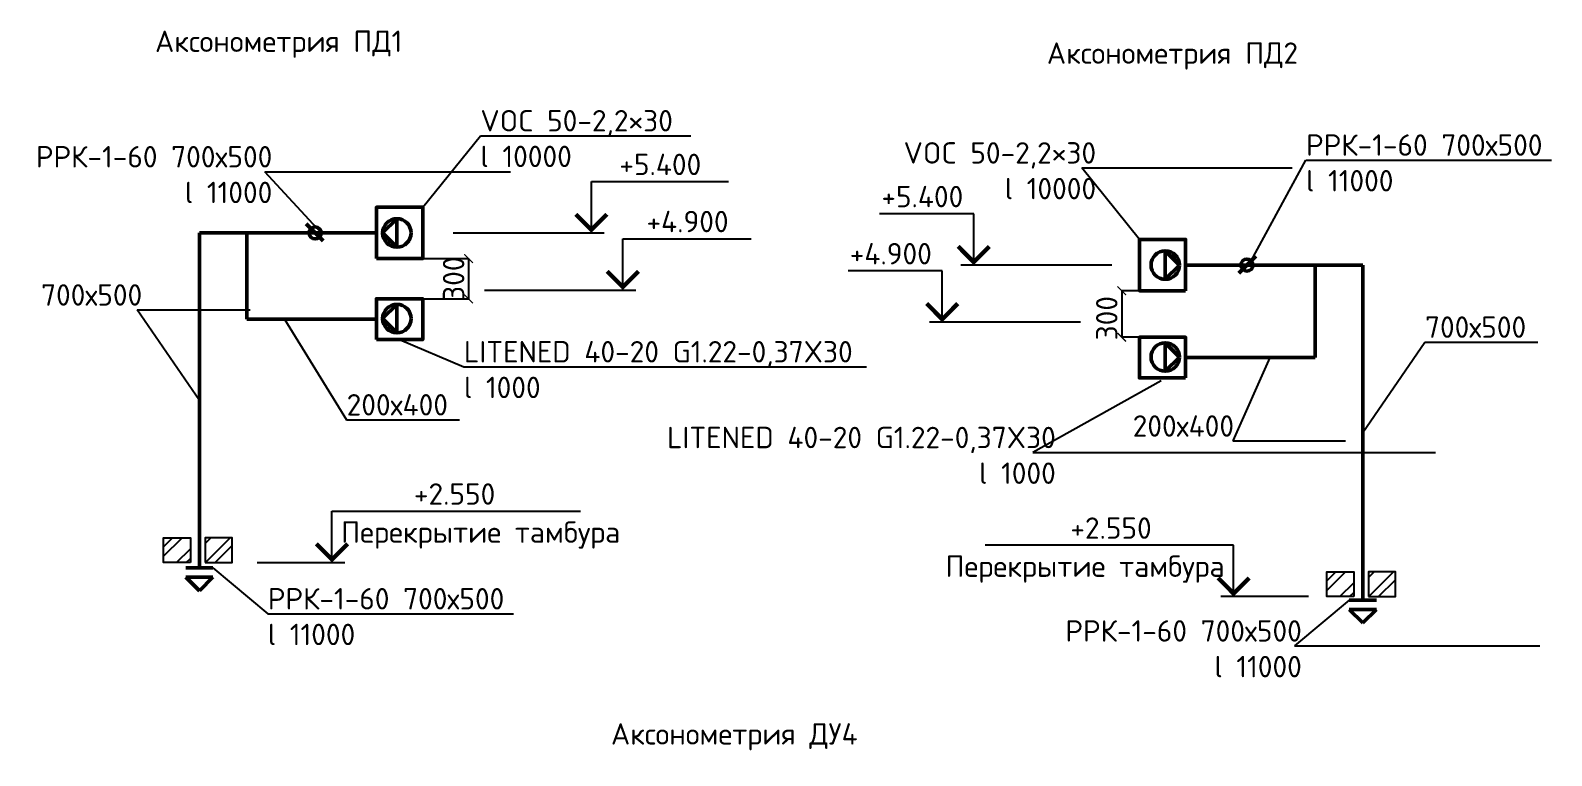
# Model space of a CAD drawing. Header units: millimetres. Extents: x -33838 to 476301, y -41806 to 120107.
# Drawn here: x -4908 to 12855, y 111195 to 119662 of the extents above; entities that cross this region are included whole.
import ezdxf
from ezdxf import colors
from ezdxf.entities.mleader import LeaderData, LeaderLine
from ezdxf.enums import TextEntityAlignment as Align
from ezdxf.math import Vec2, Vec3

# ---------------------------------------------------------------- set-up
doc = ezdxf.new("R2010")
doc.units = ezdxf.units.MM
doc.layers.add('0_ANNOT_Dimensions', color=7, linetype='Continuous')
doc.layers.add('ПОДПОР', color=1, linetype='Continuous', lineweight=50)
doc.styles.add('ISOCPEUR', font='isocpeur.ttf', dxfattribs={"height": 250})
doc.styles.add('PIK', font='isocpeur.ttf', dxfattribs={"width": 0.9, "height": 250})
doc.styles.add('TRAJECTORY_TEXT_STYLE', font='simplex.shx', dxfattribs={"width": 0.65})
doc.dimstyles.get("Standard").update_dxf_attribs({"dimtxt": 250, "dimasz": 100, "dimexe": 0.18, "dimexo": 0.0625, "dimgap": 50, "dimtad": 1, "dimtoh": 1, "dimdec": 4, "dimzin": 0, "dimdsep": 46, "dimtxsty": 'PIK', "dimblk": 'ARCHTICK', "dimcen": 0.09, "dimadec": 0, "dimazin": 0, "dimtfac": 1, "dimtdec": 4, "dimtofl": 0, "dimtmove": 0, "dimatfit": 3, "dimfxl": 1, "dimtolj": 1, "dimtzin": 0, "dimarcsym": 0})

# ---------------------------------------------------------------- blocks, each defined once
blk = doc.blocks.new('*U3189')
at = {"color": 0, "linetype": 'ByBlock', "lineweight": -2}
for p, q in [((0, 6), (29, 6)), ((-8.73, 0), (0, 0))]:
    blk.add_line(p, q, dxfattribs=at)
at = {"color": 0, "linetype": 'ByBlock', "lineweight": -2, "ltscale": 100}
blk.add_line((-1.5, 0), (1.5, 0), dxfattribs=at)
blk.add_lwpolyline([(0, 0), (0, 6)], dxfattribs=at)
at = {"color": 0, "linetype": 'ByBlock', "lineweight": -2, "ltscale": 100, "const_width": 0.5}
blk.add_lwpolyline([(1.82, 2.18), (0, 0.35), (-1.82, 2.18)], dxfattribs=at)
at = {"linetype": 'ByBlock', "lineweight": -2, "ltscale": 100, "style": 'TRAJECTORY_TEXT_STYLE', "width": 0.65}
blk.add_attdef('Отм.', text='', height=3.5, dxfattribs=at).set_placement((14.5, 6), align=Align.BOTTOM_CENTER)
at = {"color": 0, "linetype": 'ByBlock', "lineweight": -2, "ltscale": 100, "style": 'TRAJECTORY_TEXT_STYLE', "width": 0.65}
blk.add_attdef('Прим.', text='', height=3.5, dxfattribs=at).set_placement((17.57, 4.8), align=Align.TOP_CENTER)
blk = doc.blocks.new('*U3192')
at = {"color": 0, "linetype": 'ByBlock', "lineweight": -2}
for p, q in [((0, 6), (11, 6)), ((-16.14, 0), (0, 0))]:
    blk.add_line(p, q, dxfattribs=at)
at = {"color": 0, "linetype": 'ByBlock', "lineweight": -2, "ltscale": 100}
blk.add_line((-1.5, 0), (1.5, 0), dxfattribs=at)
blk.add_lwpolyline([(0, 0), (0, 6)], dxfattribs=at)
at = {"color": 0, "linetype": 'ByBlock', "lineweight": -2, "ltscale": 100, "const_width": 0.5}
blk.add_lwpolyline([(1.82, 2.18), (0, 0.35), (-1.82, 2.18)], dxfattribs=at)
at = {"linetype": 'ByBlock', "lineweight": -2, "ltscale": 100, "style": 'TRAJECTORY_TEXT_STYLE', "width": 0.65}
blk.add_attdef('Отм.', text='', height=3.5, dxfattribs=at).set_placement((5.5, 6), align=Align.BOTTOM_CENTER)
at = {"color": 0, "linetype": 'ByBlock', "lineweight": -2, "ltscale": 100, "style": 'TRAJECTORY_TEXT_STYLE', "width": 0.65}
blk.add_attdef('Прим.', text='', height=3.5, dxfattribs=at).set_placement((8.57, 4.8), align=Align.TOP_CENTER)
blk = doc.blocks.new('*U3191')
at = {"color": 0, "linetype": 'ByBlock', "lineweight": -2}
for p, q in [((0, 6), (16, 6)), ((-16.14, 0), (0, 0))]:
    blk.add_line(p, q, dxfattribs=at)
at = {"color": 0, "linetype": 'ByBlock', "lineweight": -2, "ltscale": 100}
blk.add_line((-1.5, 0), (1.5, 0), dxfattribs=at)
blk.add_lwpolyline([(0, 0), (0, 6)], dxfattribs=at)
at = {"color": 0, "linetype": 'ByBlock', "lineweight": -2, "ltscale": 100, "const_width": 0.5}
blk.add_lwpolyline([(1.82, 2.18), (0, 0.35), (-1.82, 2.18)], dxfattribs=at)
at = {"linetype": 'ByBlock', "lineweight": -2, "ltscale": 100, "style": 'TRAJECTORY_TEXT_STYLE', "width": 0.65}
blk.add_attdef('Отм.', text='', height=3.5, dxfattribs=at).set_placement((8, 6), align=Align.BOTTOM_CENTER)
at = {"color": 0, "linetype": 'ByBlock', "lineweight": -2, "ltscale": 100, "style": 'TRAJECTORY_TEXT_STYLE', "width": 0.65}
blk.add_attdef('Прим.', text='', height=3.5, dxfattribs=at).set_placement((11.07, 4.8), align=Align.TOP_CENTER)
blk = doc.blocks.new('*U3190')
at = {"color": 0, "linetype": 'ByBlock', "lineweight": -2}
for p, q in [((0, 6), (15, 6)), ((-16.14, 0), (0, 0))]:
    blk.add_line(p, q, dxfattribs=at)
at = {"color": 0, "linetype": 'ByBlock', "lineweight": -2, "ltscale": 100}
blk.add_line((-1.5, 0), (1.5, 0), dxfattribs=at)
blk.add_lwpolyline([(0, 0), (0, 6)], dxfattribs=at)
at = {"color": 0, "linetype": 'ByBlock', "lineweight": -2, "ltscale": 100, "const_width": 0.5}
blk.add_lwpolyline([(1.82, 2.18), (0, 0.35), (-1.82, 2.18)], dxfattribs=at)
at = {"linetype": 'ByBlock', "lineweight": -2, "ltscale": 100, "style": 'TRAJECTORY_TEXT_STYLE', "width": 0.65}
blk.add_attdef('Отм.', text='', height=3.5, dxfattribs=at).set_placement((7.5, 6), align=Align.BOTTOM_CENTER)
at = {"color": 0, "linetype": 'ByBlock', "lineweight": -2, "ltscale": 100, "style": 'TRAJECTORY_TEXT_STYLE', "width": 0.65}
blk.add_attdef('Прим.', text='', height=3.5, dxfattribs=at).set_placement((10.57, 4.8), align=Align.TOP_CENTER)
blk = doc.blocks.new('_ArchTick')
at = {"color": 0, "linetype": 'ByBlock', "const_width": 0.15}
blk.add_lwpolyline([(-0.5, -0.5), (0.5, 0.5)], dxfattribs=at)
blk = doc.blocks.new('*D3198')
at = {"layer": '0_ANNOT_Dimensions', "color": 0, "lineweight": -2, "transparency": 16777216}
for p, q in [((-327, 116998), (209, 116998)), ((209, 116998), (209, 116528)), ((-327, 116528), (209, 116528))]:
    blk.add_line(p, q, dxfattribs=at)
at = {"layer": 'Defpoints', "color": 0, "transparency": 16777216}
for p in [(-327, 116998), (-327, 116528), (209, 116528)]:
    blk.add_point(p, dxfattribs=at)
at = {"layer": '0_ANNOT_Dimensions', "color": 0, "lineweight": -2, "transparency": 16777216, "xscale": 100, "yscale": 100, "zscale": 100}
for p, rotation in [((209, 116998), 90), ((209, 116528), 270)]:
    blk.add_blockref('_ArchTick', p, dxfattribs=dict(at, rotation=rotation))
at = {"layer": '0_ANNOT_Dimensions', "color": 0, "transparency": 16777216, "insert": (34, 116763), "char_height": 250, "attachment_point": 5, "rotation": 90, "style": 'ISOCPEUR'}
blk.add_mtext('\\A1;300', dxfattribs=at)
blk = doc.blocks.new('*D3199')
at = {"layer": '0_ANNOT_Dimensions', "color": 0, "lineweight": -2, "transparency": 16777216}
for p, q in [((8042, 116622), (7836, 116622)), ((7836, 116622), (7836, 116079)), ((8042, 116079), (7836, 116079))]:
    blk.add_line(p, q, dxfattribs=at)
at = {"layer": 'Defpoints', "color": 0, "transparency": 16777216}
for p in [(8042, 116622), (7836, 116079), (8042, 116079)]:
    blk.add_point(p, dxfattribs=at)
at = {"layer": '0_ANNOT_Dimensions', "color": 0, "lineweight": -2, "transparency": 16777216, "xscale": 100, "yscale": 100, "zscale": 100}
for p, rotation in [((7836, 116622), 90), ((7836, 116079), 270)]:
    blk.add_blockref('_ArchTick', p, dxfattribs=dict(at, rotation=rotation))
at = {"layer": '0_ANNOT_Dimensions', "color": 0, "transparency": 16777216, "insert": (7661, 116302), "char_height": 250, "attachment_point": 5, "rotation": 90, "style": 'ISOCPEUR'}
blk.add_mtext('\\A1;300', dxfattribs=at)

msp = doc.modelspace()

# ---------------------------------------------------------------- hatches: boundary and pattern name
h = msp.add_hatch()
h.set_pattern_fill('ANSI32', color=256, scale=25)
h.set_pattern_definition([(45, (21248.33, 109610), (-168.3798, 168.3798), []), (45, (21360.58, 109610), (-168.3798, 168.3798), [])])
h.paths.add_polyline_path([(-3039.5733, 113737.11882), (-3352.37872, 113737.11882), (-3352.37872, 113449.14587), (-3039.5733, 113449.14587)])
h.paths.add_polyline_path([(-2866.28282, 113737.11882), (-2866.28282, 113449.14587), (-2553.47739, 113449.14587), (-2553.47739, 113737.11882)])
h = msp.add_hatch()
h.set_pattern_fill('ANSI32', color=256, scale=25)
h.set_pattern_definition([(45, (34832.6, 109211.78), (-168.3798, 168.3798), []), (45, (34944.84, 109211.78), (-168.3798, 168.3798), [])])
h.paths.add_polyline_path([(10544.69085, 113338.91282), (10231.88542, 113338.91282), (10231.88542, 113050.93986), (10544.69085, 113050.93986)])
h.paths.add_polyline_path([(10717.98133, 113338.91282), (10717.98133, 113050.93986), (11030.78675, 113050.93986), (11030.78675, 113338.91282)])

# ---------------------------------------------------------------- linework, layer by layer
for points in [[(-3039.5733, 113449.14587), (-3352.37872, 113449.14587), (-3352.37872, 113737.11882), (-3039.5733, 113737.11882)], [(-2866.28282, 113449.14587), (-2553.47739, 113449.14587), (-2553.47739, 113737.11882), (-2866.28282, 113737.11882)], [(10544.69085, 113050.93986), (10231.88542, 113050.93986), (10231.88542, 113338.91282), (10544.69085, 113338.91282)], [(10717.98133, 113050.93986), (11030.78675, 113050.93986), (11030.78675, 113338.91282), (10717.98133, 113338.91282)]]:
    msp.add_lwpolyline(points, close=True)
at = {"layer": 'ПОДПОР'}
for p, q in [((-794.53559, 117297.75071), (-628.33516, 117463.95114)), ((-628.33516, 117463.95114), (-628.33516, 117131.55028)), ((-2934.48208, 113385.95655), (-2934.48208, 117297.75071)), ((-2934.48208, 117297.75071), (-866.75313, 117297.75071)), ((-2378.78555, 117297.75071), (-2378.78555, 116290.68479)), ((-1687.85664, 117403.43447), (-1488.07184, 117203.64968)), ((-628.33516, 117131.55028), (-794.53559, 117297.75071)), ((8510.07951, 116922.21255), (8343.87908, 117088.41298)), ((8343.87908, 117088.41298), (8343.87908, 116756.01213)), ((8343.87908, 116756.01213), (8510.07951, 116922.21255)), ((10650.026, 116922.21255), (8582.29705, 116922.21255)), ((9403.40056, 117027.89632), (9203.61576, 116828.11152)), ((10094.32947, 116922.21255), (10094.32947, 115841.77275)), ((10650.026, 113010.4184), (10650.026, 116922.21255)), ((-794.53559, 116297.77736), (-628.33516, 116463.97778)), ((-628.33516, 116463.97778), (-628.33516, 116131.57693)), ((-866.75313, 116290.68479), (-2378.78555, 116290.68479)), ((-628.33516, 116131.57693), (-794.53559, 116297.77736)), ((8510.07951, 115848.86532), (8343.87908, 116015.06574)), ((8343.87908, 116015.06574), (8343.87908, 115682.66489)), ((8343.87908, 115682.66489), (8510.07951, 115848.86532)), ((8582.29705, 115841.77275), (10094.32947, 115841.77275)), ((-2775.68477, 113385.95655), (-3093.2794, 113385.95655)), ((-2775.68477, 113277.8714), (-3093.2794, 113277.8714)), ((-3093.2794, 113277.8714), (-2934.48208, 113119.07409)), ((-2934.48208, 113119.07409), (-2775.68477, 113277.8714)), ((10491.22869, 113010.4184), (10808.82331, 113010.4184)), ((10491.22869, 112902.33325), (10808.82331, 112902.33325)), ((10650.026, 112743.53593), (10491.22869, 112902.33325)), ((10808.82331, 112902.33325), (10650.026, 112743.53593))]:
    msp.add_line(p, q, dxfattribs=at)
for points in [[(-866.75313, 116997.75071), (-326.75313, 116997.75071), (-326.75313, 117597.75071), (-866.75313, 117597.75071)], [(8582.29705, 116622.21255), (8042.29705, 116622.21255), (8042.29705, 117222.21255), (8582.29705, 117222.21255)], [(-866.75313, 116053.11217), (-326.75313, 116053.11217), (-326.75313, 116528.25741), (-866.75313, 116528.25741)], [(8582.29705, 115604.20013), (8042.29705, 115604.20013), (8042.29705, 116079.34537), (8582.29705, 116079.34537)]]:
    msp.add_lwpolyline(points, close=True, dxfattribs=at)
for centre, radius in [((-628.33516, 117297.75071), 166.20043), ((-1582.17287, 117297.75071), 70.4435), ((8343.87908, 116922.21255), 166.20043), ((9297.71679, 116922.21255), 70.4435), ((-628.33516, 116297.77736), 166.20043), ((8343.87908, 115848.86532), 166.20043)]:
    msp.add_circle(centre, radius, dxfattribs=at)

# ---------------------------------------------------------------- block references
ref = msp.add_blockref('*U3191', (1642.34906, 117297.75071), dxfattribs=dict(xscale=100, yscale=100, zscale=100))
ref.add_attrib('Отм.', '+5.400', dxfattribs={"linetype": 'ByBlock', "lineweight": -2, "ltscale": 100, "height": 250, "style": 'ISOCPEUR'}).set_placement((2447.63315, 117897.75071), align=Align.BOTTOM_CENTER)
ref = msp.add_blockref('*U3192', (6107.44016, 116922.21255), dxfattribs=dict(xscale=-100, yscale=100, zscale=100))
ref.add_attrib('Отм.', '+5.400', dxfattribs={"linetype": 'ByBlock', "lineweight": -2, "ltscale": 100, "height": 250, "style": 'ISOCPEUR'}).set_placement((5507.32653, 117522.21255), align=Align.BOTTOM_CENTER)
ref = msp.add_blockref('*U3190', (2010.40521, 116630.77279), dxfattribs=dict(xscale=100, yscale=100, zscale=100))
ref.add_attrib('Отм.', '+4.900', dxfattribs={"linetype": 'ByBlock', "lineweight": -2, "ltscale": 100, "height": 250, "style": 'ISOCPEUR'}).set_placement((2765.6893, 117230.77279), align=Align.BOTTOM_CENTER)
ref = msp.add_blockref('*U3192', (5739.38401, 116255.23463), dxfattribs=dict(xscale=-100, yscale=100, zscale=100))
ref.add_attrib('Отм.', '+4.900', dxfattribs={"linetype": 'ByBlock', "lineweight": -2, "ltscale": 100, "height": 250, "style": 'ISOCPEUR'}).set_placement((5139.27037, 116855.23463), align=Align.BOTTOM_CENTER)
ref = msp.add_blockref('*U3189', (-1386.09908, 113449.14587), dxfattribs=dict(xscale=100, yscale=100, zscale=100))
ref.add_attrib('Отм.', '+2.550', dxfattribs={"linetype": 'ByBlock', "lineweight": -2, "ltscale": 100, "height": 250, "style": 'ISOCPEUR'}).set_placement((45.66228, 114049.14587), align=Align.BOTTOM_CENTER)
ref.add_attrib('Прим.', 'Перекрытие тамбура', dxfattribs={"color": 0, "linetype": 'ByBlock', "lineweight": -2, "ltscale": 100, "height": 250, "style": 'ISOCPEUR'}).set_placement((349.8833, 113929.48459), align=Align.TOP_CENTER)
ref = msp.add_blockref('*U3189', (9142.44822, 113050.93986), dxfattribs=dict(xscale=-100, yscale=100, zscale=100))
ref.add_attrib('Отм.', '+2.550', dxfattribs={"linetype": 'ByBlock', "lineweight": -2, "ltscale": 100, "height": 250, "style": 'ISOCPEUR'}).set_placement((7710.68685, 113650.93986), align=Align.BOTTOM_CENTER)
ref.add_attrib('Прим.', 'Перекрытие тамбура', dxfattribs={"color": 0, "linetype": 'ByBlock', "lineweight": -2, "ltscale": 100, "height": 250, "style": 'ISOCPEUR'}).set_placement((7406.46584, 113531.27859), align=Align.TOP_CENTER)

# ---------------------------------------------------------------- texts
at = {"char_height": 250, "attachment_point": 1, "style": 'ISOCPEUR'}
for s, insert in [('Аксонометрия ПД1', (-3452.77376, 119660.79606)), ('Аксонометрия ПД2', (6961.40657, 119522.53667)), ('Аксонометрия ДУ4', (1871.11632, 111573.0653))]:
    msp.add_mtext(s, dxfattribs=dict(at, insert=insert))

# ---------------------------------------------------------------- dimensions: what is measured, and where the dimension line sits
at = {"layer": '0_ANNOT_Dimensions'}
for base, p1, p2, picture, middle in [((208.89926, 116528.25741), (-326.75313, 116997.75071), (-326.75313, 116528.25741), '*D3198', (208.89926, 116763.00406)), ((7836.02976, 116079.34537), (8042.29705, 116622.21255), (8042.29705, 116079.34537), '*D3199', (7836.02976, 116301.92051))]:
    dim = msp.add_linear_dim(base=base, p1=p1, p2=p2, angle=90, text='300', dimstyle='Standard', override={"dimtxsty": 'ISOCPEUR'}, dxfattribs=at)
    dim.commit()
    dim.dimension.update_dxf_attribs({"geometry": picture, "text_midpoint": middle, "dimtype": 160})

# ---------------------------------------------------------------- leaders
ml = msp.add_multileader_mtext('Standard')
ml.set_content('VOC 50-2,2×30\\Pl 10000', color=256, style='ISOCPEUR')
ml.set_leader_properties()
ml.build(insert=Vec2(0, 0))
ml.multileader.update_dxf_attribs({"text_left_attachment_type": 6, "text_right_attachment_type": 6, "dogleg_length": 0.36, "arrow_head_size": 0.18})
ctx = ml.context
ctx.base_point, ctx.char_height, ctx.arrow_head_size, ctx.landing_gap_size, ctx.plane_origin = Vec3(346.8419, 118432.77539), 250, 0.18, 0.09, Vec3(-595.68563, 116897.75071)
ctx.left_attachment, ctx.right_attachment = 6, 6
notes = []
notes.append((ctx, [(0, (1, 1, 0), (346.4819, 118432.77539), (1, 0), 0.36, [(0, [(-326.75313, 117597.75071)], 0, [])])]))
ctx.mtext.insert, ctx.mtext.flow_direction = Vec3(346.9319, 118732.77539), 5
ml = msp.add_multileader_mtext('Standard')
ml.set_content('РРК-1-60 700х500\\Pl 11000', color=256, style='ISOCPEUR')
ml.set_leader_properties()
ml.build(insert=Vec2(0, 0))
ml.multileader.update_dxf_attribs({"text_left_attachment_type": 6, "text_right_attachment_type": 6, "dogleg_length": 0.36, "arrow_head_size": 0.18})
ctx = ml.context
ctx.base_point, ctx.char_height, ctx.arrow_head_size, ctx.landing_gap_size, ctx.plane_origin = Vec3(-4832.78471, 118012.36498), 250, 0.18, 0.09, Vec3(-1511.72937, 117297.75071)
ctx.left_attachment, ctx.right_attachment, ctx.text_align_type = 6, 6, 2
notes.append((ctx, [(1, (1, 1, 0), (-2169.57426, 118012.36498), (-1, 0), 0.36, [(0, [(-1511.72937, 117297.75071)], 0, [])])]))
ctx.mtext.insert, ctx.mtext.alignment, ctx.mtext.flow_direction = Vec3(-2082.69471, 118312.36498), 3, 5
ml = msp.add_multileader_mtext('Standard')
ml.set_content('VOC 50-2,2×30\\Pl 10000', color=256, style='ISOCPEUR')
ml.set_leader_properties()
ml.build(insert=Vec2(0, 0))
ml.multileader.update_dxf_attribs({"text_left_attachment_type": 6, "text_right_attachment_type": 6, "dogleg_length": 0.36, "arrow_head_size": 0.18})
ctx = ml.context
ctx.base_point, ctx.char_height, ctx.arrow_head_size, ctx.landing_gap_size, ctx.plane_origin = Vec3(5348.97656, 118057.23724), 250, 0.18, 0.09, Vec3(8311.22955, 116522.21255)
ctx.left_attachment, ctx.right_attachment, ctx.text_align_type = 6, 6, 2
notes.append((ctx, [(0, (1, 1, 0), (7369.06202, 118057.23724), (-1, 0), 0.36, [(0, [(8042.29705, 117222.21255)], 0, [])])]))
ctx.mtext.insert, ctx.mtext.alignment, ctx.mtext.flow_direction = Vec3(7536.56656, 118357.23724), 3, 5
ml = msp.add_multileader_mtext('Standard')
ml.set_content('РРК-1-60 700х500\\Pl 11000', color=256, style='ISOCPEUR')
ml.set_leader_properties()
ml.build(insert=Vec2(0, 0))
ml.multileader.update_dxf_attribs({"text_left_attachment_type": 6, "text_right_attachment_type": 6, "dogleg_length": 0.36, "arrow_head_size": 0.18})
ctx = ml.context
ctx.base_point, ctx.char_height, ctx.arrow_head_size, ctx.landing_gap_size, ctx.plane_origin = Vec3(9987.23099, 118148.83048), 250, 0.18, 0.09, Vec3(9347.52786, 116972.02363)
ctx.left_attachment, ctx.right_attachment = 6, 6
notes.append((ctx, [(0, (1, 1, 0), (9986.87099, 118148.83048), (1, 0), 0.36, [(0, [(9347.52786, 116972.02363)], 0, [])])]))
ctx.mtext.insert, ctx.mtext.flow_direction = Vec3(9987.32099, 118448.83048), 5
ml = msp.add_multileader_mtext('Standard')
ml.set_content('700х500', color=256, style='ISOCPEUR')
ml.set_leader_properties()
ml.build(insert=Vec2(0, 0))
ml.multileader.update_dxf_attribs({"text_left_attachment_type": 6, "text_right_attachment_type": 6, "dogleg_length": 0.36, "arrow_head_size": 0.18})
ctx = ml.context
ctx.base_point, ctx.char_height, ctx.arrow_head_size, ctx.landing_gap_size, ctx.plane_origin = Vec3(-4777.00117, 116398.50926), 250, 0.18, 0.09, Vec3(-2621.28634, 115341.85363)
ctx.left_attachment, ctx.right_attachment, ctx.text_align_type = 6, 6, 2
notes.append((ctx, [(1, (1, 1, 0), (-3660.83617, 116398.50926), (-1, 0), 0.36, [(0, [(-2934.48208, 115341.85363)], 0, [])])]))
ctx.mtext.insert, ctx.mtext.alignment, ctx.mtext.flow_direction = Vec3(-3601.91117, 116698.50926), 3, 5
ml = msp.add_multileader_mtext('Standard')
ml.set_content('200х400', color=256, style='ISOCPEUR')
ml.set_leader_properties()
ml.build(insert=Vec2(0, 0))
ml.multileader.update_dxf_attribs({"text_left_attachment_type": 6, "text_right_attachment_type": 6, "dogleg_length": 0.36, "arrow_head_size": 0.18})
ctx = ml.context
ctx.base_point, ctx.char_height, ctx.arrow_head_size, ctx.landing_gap_size, ctx.plane_origin = Vec3(-1214.88534, 115115.76311), 250, 0.18, 0.09, Vec3(-434.82879, 116272.51379)
ctx.left_attachment, ctx.right_attachment = 6, 6
notes.append((ctx, [(0, (1, 1, 0), (-1215.24534, 115115.76311), (1, 0), 0.36, [(0, [(-1940.27793, 116290.68479)], 0, [])])]))
ctx.mtext.insert, ctx.mtext.flow_direction = Vec3(-1214.79534, 115415.76311), 5
ml = msp.add_multileader_mtext('Standard')
ml.set_content('700х500', color=256, style='ISOCPEUR')
ml.set_leader_properties()
ml.build(insert=Vec2(0, 0))
ml.multileader.update_dxf_attribs({"text_left_attachment_type": 6, "text_right_attachment_type": 6, "dogleg_length": 0.36, "arrow_head_size": 0.18})
ctx = ml.context
ctx.base_point, ctx.char_height, ctx.arrow_head_size, ctx.landing_gap_size, ctx.plane_origin = Vec3(11376.74009, 116022.97111), 250, 0.18, 0.09, Vec3(10336.83026, 114966.31548)
ctx.left_attachment, ctx.right_attachment = 6, 6
notes.append((ctx, [(1, (1, 1, 0), (11376.38009, 116022.97111), (1, 0), 0.36, [(0, [(10650.026, 114966.31548)], 0, [])])]))
ctx.mtext.insert, ctx.mtext.flow_direction = Vec3(11376.83009, 116322.97111), 5
ml = msp.add_multileader_mtext('Standard')
ml.set_content('{\\C0;LITENED 40-20 G1.22-0,37X30\\Pl 1000}', color=256, style='ISOCPEUR')
ml.set_leader_properties()
ml.build(insert=Vec2(0, 0))
ml.multileader.update_dxf_attribs({"text_left_attachment_type": 6, "text_right_attachment_type": 6, "dogleg_length": 0.36, "arrow_head_size": 0.18})
ctx = ml.context
ctx.base_point, ctx.char_height, ctx.arrow_head_size, ctx.landing_gap_size, ctx.plane_origin = Vec3(154.39066, 115735.3145), 250, 0.18, 0.09, Vec3(-596.75313, 116053.11217)
ctx.left_attachment, ctx.right_attachment = 6, 6
notes.append((ctx, [(0, (1, 1, 0), (154.03066, 115735.3145), (1, 0), 0.36, [(0, [(-596.75313, 116053.11217)], 0, [])])]))
ctx.mtext.insert, ctx.mtext.flow_direction = Vec3(154.48066, 116035.3145), 5
ml = msp.add_multileader_mtext('Standard')
ml.set_content('200х400', color=256, style='ISOCPEUR')
ml.set_leader_properties()
ml.build(insert=Vec2(0, 0))
ml.multileader.update_dxf_attribs({"text_left_attachment_type": 6, "text_right_attachment_type": 6, "dogleg_length": 0.36, "arrow_head_size": 0.18})
ctx = ml.context
ctx.base_point, ctx.char_height, ctx.arrow_head_size, ctx.landing_gap_size, ctx.plane_origin = Vec3(7947.14746, 114868.2379), 250, 0.18, 0.09, Vec3(8150.37271, 115823.60175)
ctx.left_attachment, ctx.right_attachment, ctx.text_align_type = 6, 6, 2
notes.append((ctx, [(0, (1, 1, 0), (9132.17609, 114868.2379), (-1, 0), 0.36, [(0, [(9565.43269, 115841.77275)], 0, [])])]))
ctx.mtext.insert, ctx.mtext.alignment, ctx.mtext.flow_direction = Vec3(9147.23746, 115168.2379), 3, 5
ml = msp.add_multileader_mtext('Standard')
ml.set_content('{\\C0;LITENED 40-20 G1.22-0,37X30\\Pl 1000}', color=256, style='ISOCPEUR')
ml.set_leader_properties()
ml.build(insert=Vec2(0, 0))
ml.multileader.update_dxf_attribs({"text_left_attachment_type": 6, "text_right_attachment_type": 6, "dogleg_length": 0.36, "arrow_head_size": 0.18})
ctx = ml.context
ctx.base_point, ctx.char_height, ctx.arrow_head_size, ctx.landing_gap_size, ctx.plane_origin = Vec3(2603.13545, 114734.20803), 250, 0.18, 0.09, Vec3(8297.49905, 115572.1154)
ctx.left_attachment, ctx.right_attachment, ctx.text_align_type = 6, 6, 2
notes.append((ctx, [(1, (1, 1, 0), (6799.41409, 114734.20803), (-1, 0), 0.36, [(0, [(8297.49905, 115572.1154)], 0, [])])]))
ctx.mtext.insert, ctx.mtext.alignment, ctx.mtext.flow_direction = Vec3(7065.72545, 115034.20803), 3, 5
ml = msp.add_multileader_mtext('Standard')
ml.set_content('РРК-1-60 700х500\\Pl 11000', color=256, style='ISOCPEUR')
ml.set_leader_properties()
ml.build(insert=Vec2(0, 0))
ml.multileader.update_dxf_attribs({"text_left_attachment_type": 6, "text_right_attachment_type": 6, "dogleg_length": 0.36, "arrow_head_size": 0.18})
ctx = ml.context
ctx.base_point, ctx.char_height, ctx.arrow_head_size, ctx.landing_gap_size, ctx.plane_origin = Vec3(-2135.98164, 112850.98202), 250, 0.18, 0.09, Vec3(-2775.68477, 113385.95655)
ctx.left_attachment, ctx.right_attachment = 6, 6
notes.append((ctx, [(0, (1, 1, 0), (-2136.34164, 112850.98202), (1, 0), 0.36, [(0, [(-2775.68477, 113385.95655)], 0, [])])]))
ctx.mtext.insert, ctx.mtext.flow_direction = Vec3(-2135.89164, 113150.98202), 5
ml = msp.add_multileader_mtext('Standard')
ml.set_content('РРК-1-60 700х500\\Pl 11000', color=256, style='ISOCPEUR')
ml.set_leader_properties()
ml.build(insert=Vec2(0, 0))
ml.multileader.update_dxf_attribs({"text_left_attachment_type": 6, "text_right_attachment_type": 6, "dogleg_length": 0.36, "arrow_head_size": 0.18})
ctx = ml.context
ctx.base_point, ctx.char_height, ctx.arrow_head_size, ctx.landing_gap_size, ctx.plane_origin = Vec3(7188.67511, 112475.44387), 250, 0.18, 0.09, Vec3(10491.22869, 113010.4184)
ctx.left_attachment, ctx.right_attachment, ctx.text_align_type = 6, 6, 2
notes.append((ctx, [(0, (1, 1, 0), (9851.88556, 112475.44387), (-1, 0), 0.36, [(0, [(10491.22869, 113010.4184)], 0, [])])]))
ctx.mtext.insert, ctx.mtext.alignment, ctx.mtext.flow_direction = Vec3(9938.76511, 112775.44387), 3, 5
for ctx, leaders in notes:
    for number, flags, end, landing, length, lines in leaders:
        leader = LeaderData()
        leader.index, (leader.has_last_leader_line, leader.has_dogleg_vector, leader.attachment_direction) = number, flags
        leader.last_leader_point, leader.dogleg_vector, leader.dogleg_length = Vec3(end), Vec3(landing), length
        for number, points, colour, breaks in lines:
            line = LeaderLine()
            line.index, line.vertices, line.color, line.breaks = number, Vec3.list(points), colors.encode_raw_color(colour), breaks
            leader.lines.append(line)
        ctx.leaders.append(leader)

doc.saveas('drawing.dxf')
